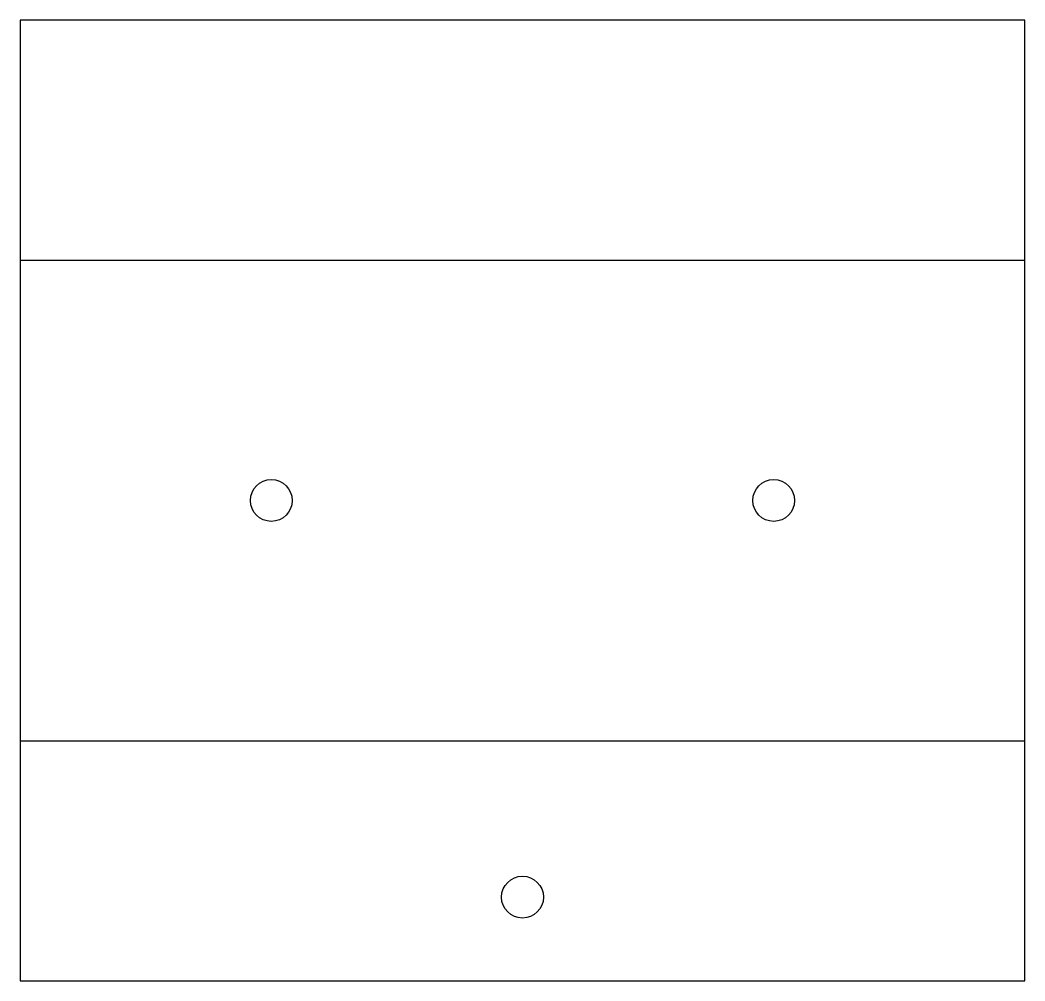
# Model space of a CAD drawing. Header units: millimetres. Extents: x 0 to 120, y 0 to 115.
import ezdxf

# ---------------------------------------------------------------- set-up
doc = ezdxf.new("R2010")
doc.units = ezdxf.units.MM
doc.layers.add('BEND_90_UP', color=1, linetype='Continuous')
doc.layers.add('CUT', color=7, linetype='Continuous')

msp = doc.modelspace()

# ---------------------------------------------------------------- linework, layer by layer
at = {"layer": 'BEND_90_UP'}
for p, q in [((0, 86.04), (120, 86.04)), ((0, 28.68), (120, 28.68))]:
    msp.add_line(p, q, dxfattribs=at)
at = {"layer": 'CUT'}
msp.add_lwpolyline([(0, 0), (120, 0), (120, 114.72), (0, 114.72)], close=True, dxfattribs=at)
for centre in [(30, 57.36), (90, 57.36), (60, 10)]:
    msp.add_circle(centre, 2.5, dxfattribs=at)

doc.saveas('drawing.dxf')
